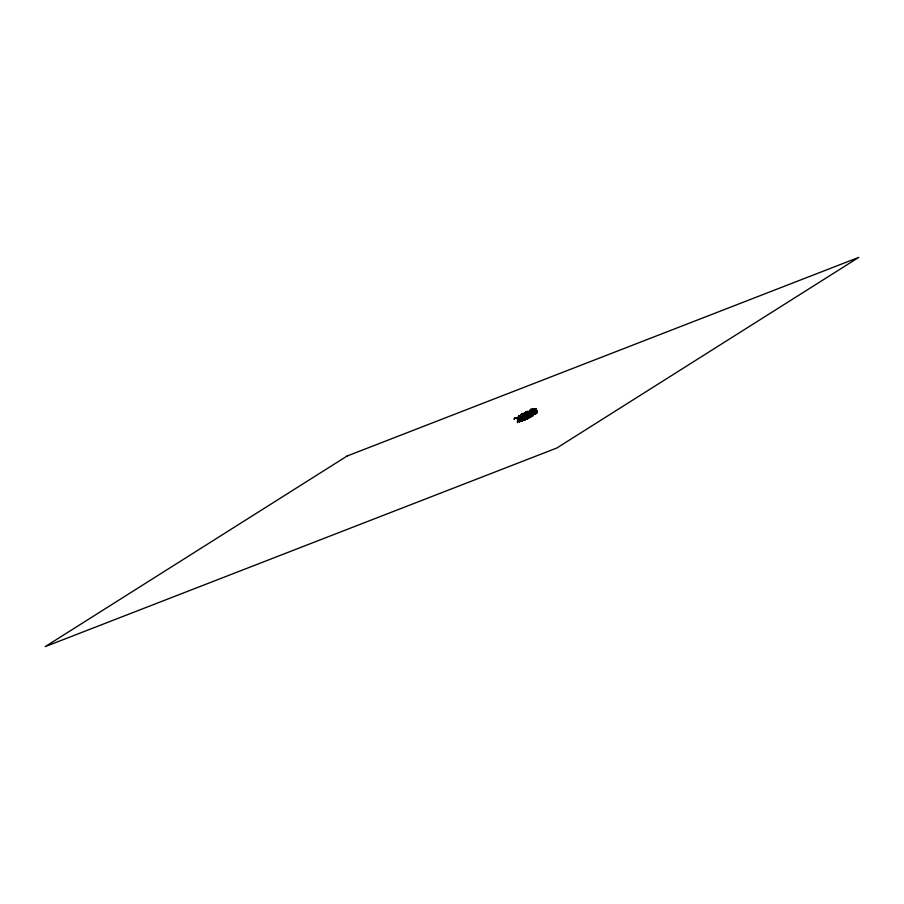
<?xml version="1.0" encoding="UTF-8"?>
<svg xmlns="http://www.w3.org/2000/svg" width="904" height="904" viewBox="0 0 904 904"><rect width="100%" height="100%" fill="white"/><g stroke="black" fill="none" stroke-linecap="round" stroke-linejoin="round"><path stroke-width="1.36" d="M523.167 416.337L523.834 418.066L523.653 416.009L525.416 419.253L523.167 416.337L524.162 418.032L523.393 418.473L522.704 417.128L524.275 419.727L523.201 416.8L523.518 419.094L522.365 417.173L523.393 419.106M524.636 419.806L524.241 415.896L524.987 420.01L524.297 416.597L524.795 419.84L522.704 417.128M526.727 418.36L525.834 414.812L526.885 418.699L526.885 415.343L528.885 417.49M527.337 418.981L526.535 415.173L526.546 417.693L525.687 415.399L527.247 419.015L526.546 416.936L527.088 413.252L528.106 412.009L529.834 412.088C534.919 422.349 527.382 405.082 531.371 416.315M527.507 415.851L527.043 414.269L528.207 418.179M527.021 418.62C525.36 418.721 526.67 411.105 520.986 414.947L521.834 413.636L524.23 414.574L526.309 413.038L528.241 414.687L528.693 416.97L528.377 414.676L529.145 417.252L528.173 414.021L528.693 417.23L527.631 414.416L529.608 417.716L530.309 417.377L527.326 412.597L529.247 416.382M530.569 411.964L532.671 414.586L531.608 412.812L532.049 410.326L533.27 408.958L535.044 409.015L532.727 409.297C528.772 408.461 529.315 413.851 531.032 415.58C530.806 414.111 528.06 413.377 529.925 415.444M531.71 415.422C530.309 410.992 528.942 413.829 531.631 415.976C529.541 412.473 528.704 415.128 530.761 415.998C529.846 413.716 529.021 416.97 530.591 412.1M531.552 416.021L530.637 414.631L530.874 412.732L531.269 415.908M520.162 418.416L520.207 421.422M522.116 421.117L521.145 416.778L522.105 421.128L522.026 418.823L520.749 416.8L519.348 416.19L518.184 417.094L517.992 417.671L518.885 416.337L520.546 416.337L523.484 419.072L523.213 416.654L523.947 418.01M520.659 417.106C523.732 422.123 522.184 416.733 521.834 416.744M523.201 416.8L523.201 417.716L521.992 417.026L522.783 417.354L522.659 420.473L522.862 417.128M522.874 419.637L521.97 417.038M524.241 416.699L524.942 419.433L525.314 418.405L522.501 414.36L525.292 419.275L525.461 415.354L524.896 415.591M524.975 417.478L524.851 419.366L524.241 415.896M524.885 419.569C521.506 411.444 525.699 422.812 524.783 417.309M526.433 417.241L527.043 414.269M526.004 412.936C524.975 412.201 532.173 415.637 527.936 416.721C527.247 412.484 523.913 407.534 526.93 416.326M527.71 416.439L527.699 418.688L527.168 416.236M529.348 413.93L528.558 417.885L527.281 414.936M530.908 416.303L528.501 413.591L529.055 417.286M530.365 412.778L531.857 416.055L530.942 412.845L531.258 416.563L532.196 415.885C527.405 407.659 533.484 418.642 529.224 413.93C530.467 422.123 525.506 408.28 529.959 417.546M532.637 415.738L532.038 412.642L532.546 415.783L530.456 413.173L531.236 415.467L529.281 413.264L530.817 416.891L530.343 413.546L531.156 416.518M531.258 416.574L530.456 413.173M531.721 416.055C531.315 408.89 531.993 421.162 530.874 412.732M533.077 412.563L533.089 415.072M519.563 417.863L519.325 421.806L519.088 419.128L520.037 421.411L518.591 419.456L519.856 421.705M521.495 420.405L520.896 418.224L521.755 420.767L520.534 418.45L521.167 420.993L521.54 419.964L518.726 415.919L519.348 416.19M522.15 417.716L522.433 419.953L522.252 416.574L522.071 419.614L520.998 417.365L522.037 419.128L521.608 417.885L521.574 420.846M522.083 419.603L522.105 417.162M521.145 416.778L521.156 417.693L523.97 420.077L521.585 417.738L522.67 418.405L522.444 420.044L521.664 418.055L522.523 419.908L522.636 417.976L521.518 418.654L521.766 420.552L520.749 418.812M524.105 418.586L523.834 417.038L525.326 419.298L525.326 416.687L524.23 414.574M526.184 418.993C525.631 418.676 524.376 414.371 526.015 416.642C529.292 420.665 524.772 415.106 525.834 414.812M527.687 418.71L527.665 416.19L528.682 417.23M527.733 415.75C526.072 414.145 529.236 419.196 528.173 414.021M529.156 417.829L528.614 415.388L528.558 417.863M529.168 415.185L529.032 417.332L527.97 415.32M529.574 413.411L530.456 416.574L530.343 413.546M531.71 413.535L531.721 416.043L530.693 413.772L531.281 416.36L529.778 412.845L530.591 416.495M532.038 412.642L532.241 415.512M532.49 413.32L532.173 411.026L533.428 414.552L532.049 411.625L533.315 408.936M534.501 411.297L535.676 412.676L535.789 413.783L534.501 411.297L535.349 414.1L533.631 410.337L535.258 413.908M535.767 411.275C536.241 415.75 534.603 409.659 535.055 412.066C536.027 414.563 535.383 409.286 535.778 413.795M524.049 417.953L523.439 416.597M526.964 418.043L526.433 414.653L528.343 417.456L527.382 417.072L526.659 414.8L528.106 412.009M529.021 414.823L529.043 417.32M530.388 416.145L529.654 413.569L530.445 416.337M524.546 419.456C525.077 419.569 519.122 415.557 526.06 413.648L524.162 413.241L523.201 414.586C524.309 411.196 528.32 414.473 528.365 416.846L527.665 417.343M532.332 415.478C531.179 415.93 530.286 408.777 536.4 408.868C530.275 406.789 535.744 416.224 533.97 412.947C532.354 410.28 533.281 411.569 533.439 414.314M532.851 414.857L531.891 410.992L534.501 410.359L532.682 410.337M526.218 417.874L526.32 415.411L527.823 418.202L527.235 418.428C527.303 416.281 523.732 412.563 522.659 415.942L523.811 413.885L526.06 413.648M529.224 413.885L529.925 416.484L530.806 416.213M530.998 415.117C527.925 412.19 532.648 418.925 529.654 413.569M530.591 413.908L531.066 415.964M519.088 419.128L519.178 420.405L518.591 419.456M520.896 418.224L521.088 419.897M521.755 417.332L522.071 419.399L520.998 417.365M523.653 416.009L525.179 419.173M522.591 414.348C524.173 416.925 525.054 421.264 523.043 417.388M529.993 416.687L529.315 417.004L528.377 414.676M530.942 412.845L531.258 414.913M532.173 411.026L532.942 413.603M535.936 413.252L534.637 411.433L535.609 413.761M534.998 410.97C536.524 416.891 534.14 409.546 535.304 412.167M520.184 418.925L520.184 420.925M521.608 417.885L521.631 420.383M522.252 416.574L522.704 419.614M527.97 414.676L528.976 417.117M529.247 414.337L529.428 415.399L529.269 414.45M528.501 413.591L529.495 416.981M531.857 413.682L531.213 412.258L532.479 413.58M536.117 413.264L536.095 410.766L536.106 413.286L535.27 411.32L536.388 413.218L535.27 411.32M521.506 420.823L518.885 415.874M528.433 415.275C530.365 419.501 527.608 413.218 527.258 412.619M527.868 411.241L530.919 416.043M523.981 420.077L522.659 418.405L522.015 420.529M522.196 416.778L522.139 419.592M524.591 418.755C524.523 416.473 523.337 417.75 524.795 417.377M529.179 416.19L529.122 414.292L529.416 416.823M529.484 414.461L529.348 416.348M536.095 410.766L536.309 413.264M524.06 417.75L523.732 417.185M529.179 414.981L528.727 413.93L529.168 415.388M523.789 417.49L524.173 419.332M525.744 416.337L526.196 417.478L525.834 415.614L525.778 418.71L525.134 416.846M534.671 411.478L535.428 414.066M521.438 418.71L521.551 418.089L522.173 419.027L521.201 417.659L522.625 419.659L522.32 418.857M521.936 419.433L522.094 418.597L522.659 420.484M526.885 417.591L524.218 415.75L526.218 417.207L525.36 416.642L525.337 419.207M526.535 415.173L526.772 416.281L527.574 414.247M528.094 417.603L527.665 416.19L527.608 417.128M528.365 415.094L530.411 416.834L528.727 413.93M529.518 415.365L528.976 414.507M524.806 418.88L523.235 416.156L524.32 413.569M531.089 415.546L531.462 416.269C532.264 413.885 526.377 410.529 532.829 409.365L531.01 409.342M532.23 411.523C534.501 414.846 531.123 413.105 533.349 412.258C534.094 417.049 531.247 410.552 532.863 409.218M533.575 411.376L534.411 414.518L533.642 410.032M528.286 416.552L525.563 412.122M527.213 412.619C526.919 414.608 527.518 418.202 525.348 415.139M530.897 416.857L527.766 411.761M526.32 415.411L524.648 414.45L523.167 414.925L524.376 419.219L523.258 417.806L523.721 419.038M525.439 415.218C528.829 417.264 524.218 414.586 526.591 415.716C525.371 416.755 524.919 414.857 526.286 417.84M527.959 416.315L526.976 415.501L526.783 416.269M527.563 416.507L527.642 414.834L527.721 416.891L525.958 413.727L524.23 413.614M533.405 412.054L533.292 413.343L533.281 410.811M526.851 415.365L526.783 415.75M527.642 414.834L527.473 416.303L528.128 416.077M517.495 420.213L517.506 422.722M524.297 416.597L524.105 417.309L524.569 416.959M524.749 415.806C523.834 421.309 525.789 412.947 524.071 417.851M519.574 420.371L519.382 419.32L519.325 421.818M519.303 419.309L519.54 421.354L518.783 421.705C518.885 419.569 515.235 415.829 514.207 419.219C515.868 413.829 520.489 424.021 519.122 419.829M514.207 419.219L515.167 417.874M517.992 417.671L518.941 416.315M520.986 414.947L522.433 413.444M522.659 415.942C523.8 412.518 527.473 416.066 527.529 418.315M523.201 414.586L524.162 413.241M531.1 409.286C527.495 410.382 532.738 418.021 530.693 413.071M532.772 410.28L531.507 412.258L532.761 415.874M530.354 412.439L528.603 411.885L527.122 412.823M536.4 408.868C533.1 407.602 532.603 412.687 534.659 414.382M533.247 410.19L534.501 410.359M527.823 415.93L526.659 414.8M523.213 416.654L524.286 419.106L522.614 417.829L523.834 418.563L523.382 418.123M527.009 414.597L527.473 416.292L526.761 415.614L528.139 416.563L526.761 415.614L527.959 414.959M532.58 414.62L531.326 413.083M535.292 413.535L533.337 412.348M531.846 413.614L531.213 413.58M531.123 415.286L532.128 414.36L530.727 413.32M530.851 414.077C529.439 414.8 531.597 415.309 531.179 414.077M532.049 415.354L533.01 415.738L531.439 413.851M531.507 411.67L533.123 413.297M531.36 414.687L530.885 415.241M524.546 418.959L523.8 419.23M523.845 418.495L524.071 419.784M529.224 411.094L530.241 413.297M531.868 411.727L532.456 412.235M531.981 412.495L533.179 413.964M532.23 413.264L532.976 412.902M527.021 417.648C527.992 416.823 526.953 414.201 527.631 414.687M529.281 413.264L530.795 415.173L530.614 414.077M525.846 415.524L526.139 416.281M527.744 411.309C528.795 412.518 531.507 417.399 529.688 413.67M522.173 419.027L521.438 418.473M527.36 416.337L527.789 415.331M519.111 420.236L520.105 421.366M520.998 419.512L521.845 420.507M530.93 413.557L531.97 415.083M524.32 418.168L524.343 417.49M535.032 411.67L535.315 413.275M519.472 421.388L519.393 420.597M523.902 417.874L524.478 418.755M525.1 415.331L527.518 418.688M521.495 420.631L521.212 419.829M524.648 417.829L524.953 417.682M526.139 417.083L525.337 415.942M528.761 416.936L528.23 415.252L528.885 416.439M528.151 413.874L530.964 416.1M535.179 412.009L534.174 411.806L534.976 413.546M529.812 413.896L530.173 414.97L529.642 414.597M530.671 414.744L530.512 414.461M520.873 420.281L521.585 419.931M523.518 418.868L522.614 417.829M522.037 416.947L523.981 419.207L523.506 418.269M526.557 417.128L525.687 415.399M529.857 415.659L530.433 415.173M534.422 412.134L534.174 411.806M528.332 417.083L528.569 416.348M534.761 412.766L534.422 412.088L534.852 412.518M526.67 417.467L526.817 418.269M521.145 417.682L521.461 419.083M525.834 415.716L526.399 416.337M532.738 412.54L532.885 413.184M520.41 418.552L520.953 419.106L520.534 418.45M525.834 416.518L526.636 417.399M529.236 414.653L529.744 415.298M530.603 414.981L530.196 414.134M528.467 415.851L529.236 415.241M530.139 415.185L530.072 414.484M531.473 413.976L532.173 414.213L531.812 413.456M522.489 419.241L521.45 417.219L519.269 416.224M528.919 415.964L528.241 415.252M526.399 417.139L526.207 416.857M528.411 415.377L530.433 416.834M528.885 416.224L529.462 415.659L530.049 416.326M526.23 416.19L526.817 415.998M527.778 417.083L526.557 414.597L527.529 416.089M529.066 414.405L529.936 415.32L528.761 414.066M531.507 414.608L531.608 414.789M524.252 419.275L524.207 418.993M520.399 417.829L520.557 419.535M521.45 419.343L519.54 417.727L522.037 419.897L520.229 418.789M531.134 413.738L530.569 414.021M531.518 414.461L530.897 414.766M520.015 417.219L519.065 416.405M524.614 419.151L525.314 418.405M529.405 414.586L529.959 414.269M520.421 419.219L521.02 418.936M530.761 414.45L531.36 414.156M529.541 414.913C530.761 414.156 530.727 416.62 530.151 414.97M523.145 417.094L522.817 416.597L523.732 418.213M522.817 416.597L522.953 416.744M523.19 417.298L523.303 417.704M525.552 416.145L523.936 414.009L522.263 413.501M537.484 412.439L536.445 410.292L537.236 412.088M529.089 414.789L529.902 415.207M525.687 417.829L524.252 415.851L525.699 418.269M522.851 418.563C524.263 421.377 522.06 417.162 523.19 418.529M523.755 417.648L522.772 417.354M524.252 415.851L526.851 418.959L524.218 416.552L525.1 416.936M531.925 413.862L533.552 414.382L531.688 411.354L532.637 413.241M537.055 412.529L536.117 410.8L537.157 412.947M531.801 414.088L532.06 415.151L531.586 413.591M532.083 414.021L533.1 415.207M524.105 413.264L526.139 413.659L528.106 416.36M532.512 413.874L532.298 413.546M533.224 413.704L532.512 414.088M522.941 418.744L523.461 419.411L521.585 417.738M526.862 418.959L524.953 417.343M525.292 417.784L525.043 417.151L525.732 418.032M528.32 416.857L527.846 416.179M528.569 416.71L528.015 415.727M536.773 410.947L536.445 410.292M533.812 412.8C531.914 409.32 534.343 412.913 533.292 413.32M535.812 411.23L536.637 412.755M519.981 419.535L520.817 420.868L519.687 418.97L521.212 420.789L519.291 419.173L521.201 420.789M520.139 419.863L520.817 420.868M522.173 419.275L522.568 420.157L522.919 419.151M522.806 417.863L522.67 418.213M525.834 413.004L527.495 413.512L529.744 416.009M515.054 417.919L515.664 417.716M527.36 414.642L526.557 414.597M526.151 417.207L525.36 416.642L525.371 417.445M529.122 416.936L529.484 415.93M533.213 408.992L535.044 409.015M528.004 412.066L529.834 412.088M515.574 417.75L517.664 418.767L519.077 421.592M517.472 420.066L519.382 421.682M524.218 415.75L526.004 417.196M524.218 416.552L526.128 418.179M519.54 417.727L520.76 418.518M520.15 418.269L522.06 419.897M519.291 419.173L520.229 419.818M533.055 412.427L534.965 414.043M528.998 414.676L529.8 415.275M528.524 415.218L529.428 415.738M522.987 418.993L522.071 418.462L523.45 419.411M527.36 415.467L526.829 414.857L527.269 415.535M526.942 415.015L527.145 415.557M529.281 415.964L529.043 415.354M532.128 414.36L532.524 415.083M524.998 416.767L524.648 416.122M536.569 411.625L536.117 410.8M526.93 415.524L527.303 416.371M526.433 415.456L526.885 416.348M522.207 417.512L522.614 418.405M519.585 417.422L519.902 418.077M524.998 419.987L524.693 419.411M525.631 416.541L525.857 417.32M522.636 419.253L522.862 420.044M524.761 413.874L524.557 414.45L525.45 413.117L524.772 413.862M347.079 456.034L45.2 646.631L556.92 447.966L858.8 257.369L347.079 456.034"/></g></svg>
